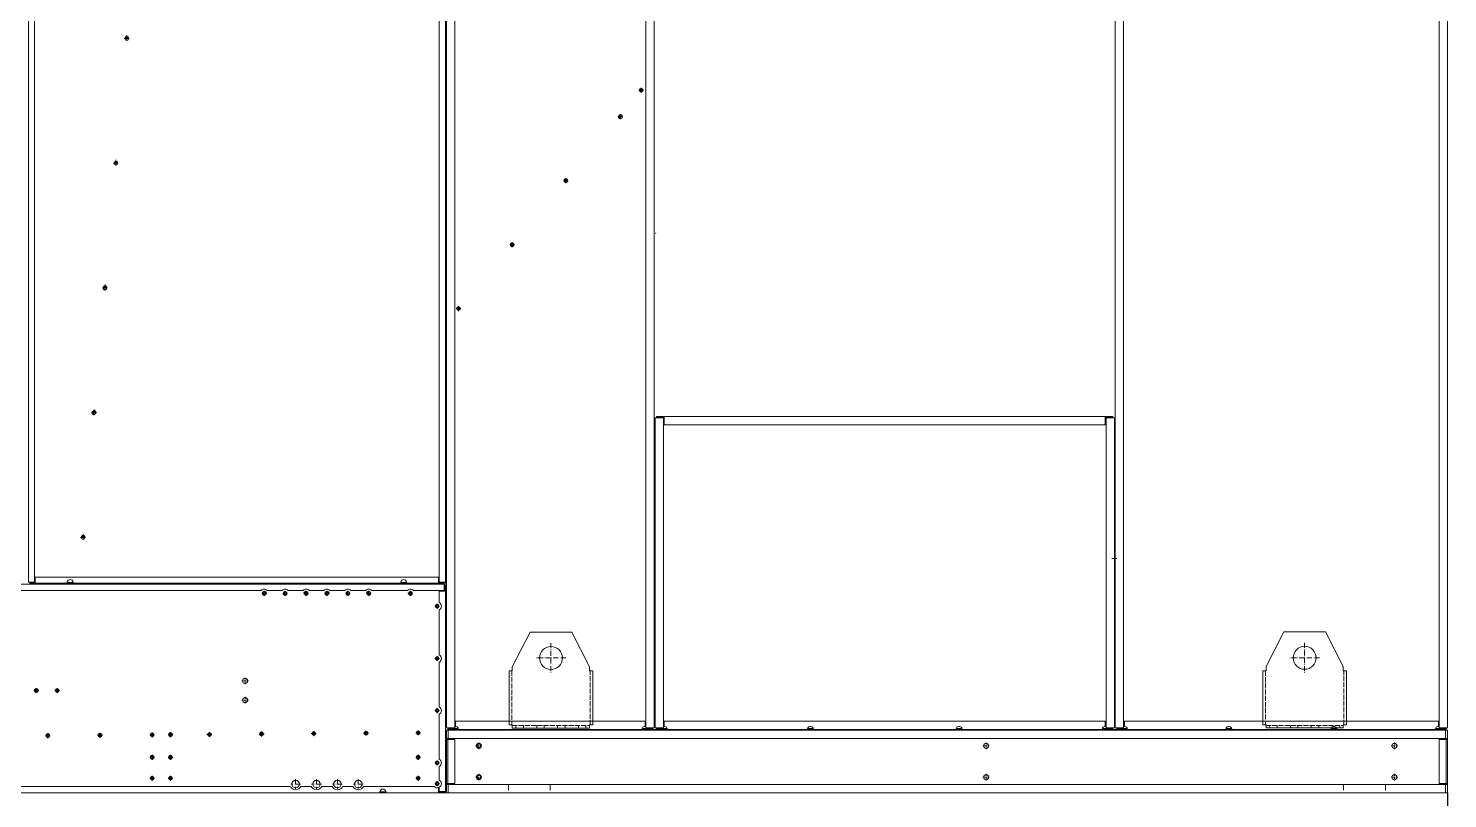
# Model space of a CAD drawing. Header units: millimetres. Extents: x -17070 to 43320, y -291348 to 36448.
# Drawn here: x 25201 to 28600, y 22119 to 23965 of the extents above; entities that cross this region are included whole.
import ezdxf

# ---------------------------------------------------------------- set-up
doc = ezdxf.new("R2010")
doc.units = ezdxf.units.MM
doc.linetypes.add('DASHDOT', pattern=[18.5, 12, -3, 0.5, -3])
doc.linetypes.add('DASHED', pattern=[15, 12, -3])

# ---------------------------------------------------------------- blocks, each defined once
blk = doc.blocks.new('457536')
at = {"color": 7, "lineweight": 5}
for p, q in [((114592.520962, 89152.297332), (114550.020962, 89069.297332)), ((114692.520962, 89152.297332), (114592.520962, 89152.297332)), ((114735.020962, 89069.297332), (114692.520962, 89152.297332)), ((114542.520962, 89059.297332), (114542.520962, 88929.797332)), ((114742.520962, 88929.797332), (114742.520962, 89059.297332)), ((114550.020962, 88922.297332), (114735.020962, 88922.297332))]:
    blk.add_line(p, q, dxfattribs=at)
at = {"color": 7, "linetype": 'DASHDOT', "lineweight": 5}
for p, q in [((114642.520962, 89126.047332), (114642.520962, 89054.547332)), ((114678.270962, 89090.297332), (114606.770962, 89090.297332))]:
    blk.add_line(p, q, dxfattribs=at)
at = {"color": 7, "lineweight": 5, "ltscale": 0.09375}
for p, q in [((114542.520962, 89059.297332), (114550.020962, 89059.297332)), ((114742.520962, 89059.297332), (114735.020962, 89059.297332)), ((114550.020962, 88929.797332), (114542.520962, 88929.797332)), ((114550.020962, 88922.297332), (114550.020962, 88929.797332)), ((114735.020962, 88929.797332), (114742.520962, 88929.797332)), ((114735.020962, 88922.297332), (114735.020962, 88929.797332))]:
    blk.add_line(p, q, dxfattribs=at)
at = {"color": 7, "linetype": 'DASHED', "lineweight": 5}
for p, q in [((114548.520962, 89059.297332), (114548.520962, 88929.797332)), ((114736.520962, 88929.797332), (114736.520962, 89059.297332)), ((114550.020962, 88928.297332), (114735.020962, 88928.297332))]:
    blk.add_line(p, q, dxfattribs=at)
at = {"color": 7, "lineweight": 5, "ltscale": 0.125}
for p, q in [((114550.020962, 89059.297332), (114550.020962, 89069.297332)), ((114735.020962, 89069.297332), (114735.020962, 89059.297332))]:
    blk.add_line(p, q, dxfattribs=at)
at = {"color": 7, "linetype": 'DASHED', "lineweight": 5, "ltscale": 0.075}
for p, q in [((114558.520962, 88928.297332), (114558.520962, 88922.297332)), ((114576.520962, 88928.297332), (114576.520962, 88922.297332)), ((114608.520962, 88928.297332), (114608.520962, 88922.297332)), ((114626.520962, 88928.297332), (114626.520962, 88922.297332)), ((114658.520962, 88928.297332), (114658.520962, 88922.297332)), ((114676.520962, 88928.297332), (114676.520962, 88922.297332)), ((114708.520962, 88928.297332), (114708.520962, 88922.297332)), ((114726.520962, 88928.297332), (114726.520962, 88922.297332))]:
    blk.add_line(p, q, dxfattribs=at)
at = {"color": 7, "lineweight": 5}
blk.add_circle((114642.520962, 89090.297332), 27.5, dxfattribs=at)
blk = doc.blocks.new('1')
at = {"color": 7, "lineweight": 20}
for p, q in [((26201.8, 22288.7), (26201.8, 25729.7)), ((26221.8, 25729.7), (26221.8, 22288.7)), ((26679.8, 22288.7), (26679.8, 25729.7)), ((26699.8, 25729.7), (26699.8, 22288.7)), ((27803.8, 22288.7), (27803.8, 25729.7)), ((28599.8, 25729.7), (28599.8, 22288.7)), ((25200.8, 25488.1), (25200.8, 22638.3)), ((25215.8, 22638.3), (25215.8, 25488.1)), ((26184.8, 25488.1), (26184.8, 22638.3)), ((26199.8, 22638.3), (26199.8, 25488.1)), ((28579.8, 24462.2), (28579.8, 22288.7)), ((27823.8, 22288.7), (27823.8, 24410.2)), ((26701.8, 22288.7), (26701.8, 23031.7)), ((26721.8, 23031.7), (26721.8, 22288.7)), ((26723.8, 23035.2), (27779.8, 23035.2)), ((27779.8, 23015.2), (26723.8, 23015.2)), ((27781.8, 22288.7), (27781.8, 23031.7)), ((27801.8, 23031.7), (27801.8, 22288.7)), ((26183.2, 22650.2), (25217.4, 22650.2)), ((26196.3, 22633.2), (23203.3, 22633.2)), ((25758.6, 22618.2), (23203.3, 22618.2)), ((25217.4, 22635.2), (25294.1, 22635.2)), ((25307.5, 22635.2), (26093.1, 22635.2)), ((25808.6, 22618.2), (25772.9, 22618.2)), ((25858.6, 22618.2), (25822.9, 22618.2)), ((25908.6, 22618.2), (25872.9, 22618.2)), ((25958.6, 22618.2), (25922.9, 22618.2)), ((26008.6, 22618.2), (25972.9, 22618.2)), ((26108.6, 22618.2), (26022.9, 22618.2)), ((26106.5, 22635.2), (26183.2, 22635.2)), ((26196.3, 22618.2), (26122.9, 22618.2)), ((26184.8, 22588.9), (26184.8, 22616.2)), ((26199.8, 22136.7), (26199.8, 22616.2)), ((26184.8, 22463.9), (26184.8, 22571.5)), ((26184.8, 22338.9), (26184.8, 22446.5)), ((26184.8, 22213.9), (26184.8, 22321.5)), ((26223.8, 22305.2), (26677.8, 22305.2)), ((26723.8, 22305.2), (27779.8, 22305.2)), ((27825.8, 22305.2), (28577.8, 22305.2)), ((28595.1, 22283.2), (26206.5, 22283.2)), ((26670.8, 22285.2), (26230.8, 22285.2)), ((27391.8, 22284.8), (26241.8, 22284.8)), ((27066.8, 22285.2), (26730.8, 22285.2)), ((27422.8, 22285.2), (27080.8, 22285.2)), ((28559.8, 22284.8), (27409.8, 22284.8)), ((27772.8, 22285.2), (27436.8, 22285.2)), ((28068.8, 22285.2), (27832.8, 22285.2)), ((28320.8, 22285.2), (28082.8, 22285.2)), ((28570.8, 22285.2), (28334.8, 22285.2)), ((26201.8, 22263.2), (28599.8, 22263.2)), ((26201.8, 22155.2), (26201.8, 22261.2)), ((26205, 22261.2), (26205, 22155.2)), ((26206.5, 22263.2), (28595.1, 22263.2)), ((26221.8, 22155.2), (26221.8, 22261.2)), ((28579.8, 22261.2), (28579.8, 22155.2)), ((28596.6, 22155.2), (28596.6, 22261.2)), ((28599.8, 22261.2), (28599.8, 22155.2)), ((28599.8, 22155.2), (28599.8, 22261.2)), ((26184.8, 22163.9), (26184.8, 22196.5)), ((25828.1, 22148.2), (23571.4, 22148.2)), ((26043, 22133.2), (25156.5, 22133.2)), ((25878.1, 22148.2), (25853.4, 22148.2)), ((25928.1, 22148.2), (25903.4, 22148.2)), ((25978.1, 22148.2), (25953.4, 22148.2)), ((26172.6, 22148.2), (26003.4, 22148.2)), ((26182.8, 22133.2), (26056.5, 22133.2)), ((26350.8, 22153.2), (26201.8, 22153.2)), ((28599.8, 22133.2), (26201.8, 22133.2)), ((28595.1, 22153.2), (26206.5, 22153.2)), ((26206.5, 22133.2), (28595.1, 22133.2)), ((28350.8, 22153.2), (26450.8, 22153.2)), ((28599.8, 22153.2), (28450.8, 22153.2))]:
    blk.add_line(p, q, dxfattribs=at)
at = {"color": 7, "linetype": 'DASHDOT', "lineweight": 20, "ltscale": 0.2925}
for p, q in [((25442.2, 23940.6), (25430.5, 23940.6)), ((26674.3, 23816.6), (26662.6, 23816.6)), ((26624.4, 23753.2), (26612.7, 23753.2)), ((25416.1, 23641.8), (25404.4, 23641.8)), ((26493.8, 23599.9), (26482.1, 23599.9)), ((26365.3, 23446.7), (26353.6, 23446.7)), ((25389.9, 23342.9), (25378.2, 23342.9)), ((26236.7, 23293.5), (26225, 23293.5)), ((25357.9, 23049.9), (25357.9, 23038.2)), ((25363.8, 23044.1), (25352.1, 23044.1)), ((25337.6, 22745.2), (25325.9, 22745.2)), ((27801.6, 22700.2), (27801.6, 22688.5)), ((25771.6, 22611.2), (25759.9, 22611.2)), ((25765.8, 22617), (25765.8, 22605.3)), ((25821.6, 22611.2), (25809.9, 22611.2)), ((25815.8, 22617), (25815.8, 22605.3)), ((25871.6, 22611.2), (25859.9, 22611.2)), ((25865.8, 22617), (25865.8, 22605.3)), ((25921.6, 22611.2), (25909.9, 22611.2)), ((25915.8, 22617), (25915.8, 22605.3)), ((25971.6, 22611.2), (25959.9, 22611.2)), ((25965.8, 22617), (25965.8, 22605.3)), ((26021.6, 22611.2), (26009.9, 22611.2)), ((26015.8, 22617), (26015.8, 22605.3)), ((26121.6, 22611.2), (26109.9, 22611.2)), ((26115.8, 22617), (26115.8, 22605.3)), ((26185.6, 22580.2), (26173.9, 22580.2)), ((26179.8, 22586), (26179.8, 22574.3)), ((26185.6, 22455.2), (26173.9, 22455.2)), ((26179.8, 22461), (26179.8, 22449.3)), ((25219.8, 22384), (25219.8, 22372.3)), ((25275.6, 22378.2), (25263.9, 22378.2)), ((25269.8, 22384), (25269.8, 22372.3)), ((26179.8, 22336), (26179.8, 22324.3)), ((26185.6, 22330.2), (26173.9, 22330.2)), ((25253.1, 22270.1), (25241.4, 22270.1)), ((25247.3, 22275.9), (25247.3, 22264.2)), ((25378.1, 22271.1), (25366.4, 22271.1)), ((25372.3, 22276.9), (25372.3, 22265.2)), ((25503.1, 22272), (25491.4, 22272)), ((25497.3, 22277.8), (25497.3, 22266.1)), ((25547.1, 22272.4), (25535.4, 22272.4)), ((25541.3, 22278.2), (25541.3, 22266.5)), ((25640.1, 22273.1), (25628.4, 22273.1)), ((25634.3, 22278.9), (25634.3, 22267.2)), ((25765.1, 22274.1), (25753.4, 22274.1)), ((25759.3, 22279.9), (25759.3, 22268.2)), ((25890.1, 22275.1), (25878.4, 22275.1)), ((25884.3, 22280.9), (25884.3, 22269.2)), ((26015.1, 22276.1), (26003.4, 22276.1)), ((26009.3, 22281.9), (26009.3, 22270.2)), ((26140.1, 22277), (26128.4, 22277)), ((26134.3, 22282.8), (26134.3, 22271.1)), ((25503.1, 22218.2), (25491.4, 22218.2)), ((25497.3, 22224), (25497.3, 22212.3)), ((25547.1, 22218.2), (25535.4, 22218.2)), ((25541.3, 22224), (25541.3, 22212.3)), ((26140.1, 22218.2), (26128.4, 22218.2)), ((26134.3, 22224), (26134.3, 22212.3)), ((26185.6, 22205.2), (26173.9, 22205.2)), ((26179.8, 22211), (26179.8, 22199.3)), ((25503.1, 22168.2), (25491.4, 22168.2)), ((25497.3, 22174), (25497.3, 22162.3)), ((25547.1, 22168.2), (25535.4, 22168.2)), ((25541.3, 22174), (25541.3, 22162.3)), ((26140.1, 22168.2), (26128.4, 22168.2)), ((26134.3, 22174), (26134.3, 22162.3)), ((26185.6, 22155.2), (26173.9, 22155.2)), ((26179.8, 22161), (26179.8, 22149.3))]:
    blk.add_line(p, q, dxfattribs=at)
at = {"color": 7, "linetype": 'DASHDOT', "lineweight": 20, "ltscale": 0.195}
for p, q in [((25440.3, 23940.6), (25432.5, 23940.6)), ((25440.6, 23944.6), (25432.8, 23944.6)), ((26672.4, 23816.6), (26664.6, 23816.6)), ((26620.4, 23753.1), (26612.6, 23753.1)), ((25414.1, 23641.8), (25406.3, 23641.8)), ((25414.5, 23645.7), (25406.7, 23645.7)), ((26491.9, 23599.9), (26484.1, 23599.9)), ((26363.3, 23446.7), (26355.5, 23446.7)), ((25388, 23342.9), (25380.2, 23342.9)), ((25388.3, 23346.9), (25380.5, 23346.9)), ((26234.8, 23293.5), (26227, 23293.5)), ((25362.2, 23048), (25354.4, 23048)), ((25357.9, 23047.9), (25357.9, 23040.1)), ((25358.3, 23051.9), (25358.3, 23044.1)), ((25361.8, 23044), (25354, 23044)), ((25335.7, 22745.2), (25327.9, 22745.2)), ((25336, 22749.2), (25328.2, 22749.2)), ((25331.8, 22749.1), (25331.8, 22741.3)), ((25250.7, 22270.1), (25242.9, 22270.1)), ((25246.8, 22274), (25246.8, 22266.2)), ((25371.8, 22274.9), (25371.8, 22267.1)), ((25500.7, 22272), (25492.9, 22272)), ((25496.8, 22275.9), (25496.8, 22268.1)), ((25544.7, 22272.4), (25536.9, 22272.4)), ((25540.8, 22276.3), (25540.8, 22268.5)), ((25637.7, 22273.1), (25629.9, 22273.1)), ((25633.8, 22277), (25633.8, 22269.2)), ((25762.7, 22274.1), (25754.9, 22274.1)), ((25758.8, 22278), (25758.8, 22270.2)), ((25887.7, 22275.1), (25879.9, 22275.1)), ((25883.8, 22279), (25883.8, 22271.2)), ((26012.7, 22276), (26004.9, 22276)), ((26008.8, 22279.9), (26008.8, 22272.1)), ((26137.7, 22277), (26129.9, 22277)), ((26133.8, 22280.9), (26133.8, 22273.1)), ((25500.7, 22218.2), (25492.9, 22218.2)), ((25496.8, 22222.1), (25496.8, 22214.3)), ((25544.7, 22218.2), (25536.9, 22218.2)), ((25540.8, 22222.1), (25540.8, 22214.3)), ((26137.7, 22218.2), (26129.9, 22218.2)), ((26133.8, 22222.1), (26133.8, 22214.3)), ((25500.7, 22168.2), (25492.9, 22168.2)), ((25496.8, 22172.1), (25496.8, 22164.3)), ((25544.7, 22168.2), (25536.9, 22168.2)), ((25540.8, 22172.1), (25540.8, 22164.3)), ((26137.7, 22168.2), (26129.9, 22168.2)), ((26133.8, 22172.1), (26133.8, 22164.3))]:
    blk.add_line(p, q, dxfattribs=at)
at = {"color": 7, "linetype": 'DASHDOT', "lineweight": 20, "ltscale": 0.292502}
for p, q in [((25436.4, 23946.5), (25436.4, 23934.8)), ((26488, 23605.7), (26488, 23594)), ((26230.9, 23299.3), (26230.9, 23287.6))]:
    blk.add_line(p, q, dxfattribs=at)
at = {"color": 7, "linetype": 'DASHDOT', "lineweight": 20, "ltscale": 0.194998}
for p, q in [((25436.4, 23944.5), (25436.4, 23936.7)), ((26616.5, 23757), (26616.5, 23749.2)), ((25410.2, 23645.7), (25410.2, 23637.9)), ((26488, 23603.8), (26488, 23596)), ((25384.1, 23346.8), (25384.1, 23339)), ((25384.4, 23350.8), (25384.4, 23343))]:
    blk.add_line(p, q, dxfattribs=at)
at = {"color": 7, "linetype": 'DASHDOT', "lineweight": 20, "ltscale": 0.195001}
for p, q in [((25436.7, 23948.5), (25436.7, 23940.7)), ((26668.5, 23820.5), (26668.5, 23812.7)), ((25410.6, 23649.6), (25410.6, 23641.8)), ((26359.4, 23450.6), (26359.4, 23442.8)), ((26230.9, 23297.4), (26230.9, 23289.6)), ((25332.1, 22753.1), (25332.1, 22745.3)), ((25375.7, 22271), (25367.9, 22271))]:
    blk.add_line(p, q, dxfattribs=at)
at = {"color": 7, "linetype": 'DASHDOT', "lineweight": 20, "ltscale": 0.292499}
for p, q in [((26668.5, 23822.4), (26668.5, 23810.7)), ((26618.6, 23759), (26618.6, 23747.3)), ((25410.2, 23647.6), (25410.2, 23635.9)), ((26359.5, 23452.5), (26359.5, 23440.8)), ((25384.1, 23348.8), (25384.1, 23337.1)), ((25331.8, 22751), (25331.8, 22739.3)), ((27807.5, 22694.3), (27795.8, 22694.3)), ((25225.6, 22378.2), (25213.9, 22378.2))]:
    blk.add_line(p, q, dxfattribs=at)
at = {"color": 7, "lineweight": 20, "ltscale": 0.050782}
blk.add_line((26702.8, 23473.2), (26703.2, 23475.2), dxfattribs=at)
at = {"color": 7, "lineweight": 20, "ltscale": 0.077786}
blk.add_line((26201.8, 23293.1), (26199.8, 23290.7), dxfattribs=at)
at = {"color": 7, "lineweight": 20, "ltscale": 0.05349}
blk.add_line((26199.8, 23235.8), (26201.8, 23235.1), dxfattribs=at)
blk.add_line((26199.8, 23235.8), (26201.8, 23235.1), dxfattribs=at)
at = {"color": 7, "lineweight": 20, "ltscale": 0.039896}
blk.add_line((26201.3, 23229.9), (26199.8, 23230.5), dxfattribs=at)
at = {"color": 7, "lineweight": 20, "ltscale": 0.012708}
for p, q in [((26201.3, 23229.9), (26201.8, 23229.9)), ((26201.3, 22657.6), (26201.8, 22657.6)), ((26201.8, 22657.6), (26201.3, 22657.6))]:
    blk.add_line(p, q, dxfattribs=at)
at = {"color": 7, "lineweight": 20, "ltscale": 0.0875}
for p, q in [((26701.8, 23031.7), (26705.3, 23031.7)), ((26723.8, 23035.2), (26723.8, 23031.7)), ((27779.8, 23035.2), (27779.8, 23031.7)), ((27801.8, 23031.7), (27798.3, 23031.7)), ((26196.3, 22633.2), (26196.3, 22629.7)), ((26199.8, 22616.2), (26196.3, 22616.2)), ((26201.8, 22288.7), (26205.3, 22288.7)), ((26699.8, 22288.7), (26696.3, 22288.7)), ((26701.8, 22288.7), (26705.3, 22288.7)), ((27801.8, 22288.7), (27798.3, 22288.7)), ((27803.8, 22288.7), (27807.3, 22288.7)), ((28599.8, 22288.7), (28596.3, 22288.7)), ((26182.8, 22133.2), (26182.8, 22136.7)), ((26199.8, 22136.7), (26196.3, 22136.7))]:
    blk.add_line(p, q, dxfattribs=at)
at = {"color": 7, "lineweight": 20, "ltscale": 0.4625}
for p, q in [((26705.3, 23035.2), (26723.8, 23035.2)), ((26723.8, 23033.2), (26705.3, 23033.2)), ((27779.8, 23035.2), (27798.3, 23035.2)), ((27798.3, 23033.2), (27779.8, 23033.2)), ((26201.3, 22657.6), (26201.3, 22639.1)), ((26201.3, 22657.6), (26201.3, 22639.1))]:
    blk.add_line(p, q, dxfattribs=at)
at = {"color": 7, "lineweight": 20, "ltscale": 0.05}
for p, q in [((26705.3, 23035.2), (26705.3, 23033.2)), ((27798.3, 23035.2), (27798.3, 23033.2)), ((25671.6, 22635.2), (25671.6, 22633.2)), ((26199.8, 22629.7), (26197.8, 22629.7)), ((26701.8, 22610.2), (26699.8, 22610.2)), ((26701.8, 22610.2), (26699.8, 22610.2)), ((27803.8, 22610.2), (27801.8, 22610.2)), ((27803.8, 22610.2), (27801.8, 22610.2)), ((26699.8, 22590.2), (26701.8, 22590.2)), ((26699.8, 22589.8), (26701.8, 22589.8)), ((27801.8, 22590.2), (27803.8, 22590.2)), ((27801.8, 22590.2), (27803.8, 22590.2)), ((27801.8, 22589.8), (27803.8, 22589.8)), ((26701.8, 22480.2), (26699.8, 22480.2)), ((26701.8, 22480.2), (26699.8, 22480.2)), ((26701.8, 22479.8), (26699.8, 22479.8)), ((27803.8, 22480.2), (27801.8, 22480.2)), ((27803.8, 22480.2), (27801.8, 22480.2)), ((27803.8, 22479.8), (27801.8, 22479.8)), ((26699.8, 22459.8), (26701.8, 22459.8)), ((27801.8, 22459.8), (27803.8, 22459.8)), ((26205.3, 22285.2), (26205.3, 22287.2)), ((26216.8, 22285.2), (26216.8, 22287.2)), ((26684.8, 22285.2), (26684.8, 22287.2)), ((26696.3, 22285.2), (26696.3, 22287.2)), ((26705.3, 22285.2), (26705.3, 22287.2)), ((26716.8, 22285.2), (26716.8, 22287.2)), ((27786.8, 22285.2), (27786.8, 22287.2)), ((27798.3, 22285.2), (27798.3, 22287.2)), ((27807.3, 22285.2), (27807.3, 22287.2)), ((27818.8, 22285.2), (27818.8, 22287.2)), ((28584.8, 22285.2), (28584.8, 22287.2)), ((28596.3, 22285.2), (28596.3, 22287.2)), ((26201.8, 22261.2), (26201.8, 22263.2)), ((26205, 22261.2), (26205, 22263.2)), ((26205, 22261.2), (26205, 22263.2)), ((28596.6, 22263.2), (28596.6, 22261.2)), ((28599.8, 22261.2), (28599.8, 22263.2)), ((26043, 22133.2), (26043, 22135.2)), ((26056.5, 22133.2), (26056.5, 22135.2)), ((26196.3, 22133.2), (26196.3, 22135.2)), ((26201.8, 22153.2), (26201.8, 22155.2)), ((26205, 22153.2), (26205, 22155.2)), ((26205, 22153.2), (26205, 22155.2)), ((28596.6, 22155.2), (28596.6, 22153.2)), ((28599.8, 22153.2), (28599.8, 22155.2))]:
    blk.add_line(p, q, dxfattribs=at)
at = {"color": 7, "lineweight": 20, "ltscale": 0.0375}
for p, q in [((26705.3, 23033.2), (26705.3, 23031.7)), ((27798.3, 23033.2), (27798.3, 23031.7)), ((25203.9, 22636.8), (25203.9, 22638.3)), ((26196.7, 22636.8), (26196.7, 22638.3)), ((26197.8, 22629.7), (26196.3, 22629.7)), ((26205.3, 22287.2), (26205.3, 22288.7)), ((26696.3, 22287.2), (26696.3, 22288.7)), ((26705.3, 22287.2), (26705.3, 22288.7)), ((27798.3, 22287.2), (27798.3, 22288.7)), ((27807.3, 22287.2), (27807.3, 22288.7)), ((28596.3, 22287.2), (28596.3, 22288.7)), ((26205, 22261.2), (26206.5, 22261.2)), ((28596.6, 22261.2), (28595.1, 22261.2)), ((26196.3, 22135.2), (26196.3, 22136.7))]:
    blk.add_line(p, q, dxfattribs=at)
at = {"color": 7, "lineweight": 20, "ltscale": 0.4125}
for p, q in [((26705.3, 23031.7), (26721.8, 23031.7)), ((26723.8, 23015.2), (26723.8, 23031.7)), ((27779.8, 23031.7), (27779.8, 23015.2)), ((27781.8, 23031.7), (27798.3, 23031.7)), ((26221.8, 22288.7), (26205.3, 22288.7)), ((26696.3, 22288.7), (26679.8, 22288.7)), ((26721.8, 22288.7), (26705.3, 22288.7)), ((27798.3, 22288.7), (27781.8, 22288.7)), ((27823.8, 22288.7), (27807.3, 22288.7)), ((28596.3, 22288.7), (28579.8, 22288.7))]:
    blk.add_line(p, q, dxfattribs=at)
at = {"color": 7, "lineweight": 20, "ltscale": 0.0775}
for p, q in [((25200.8, 22638.3), (25203.9, 22638.3)), ((25217.4, 22635.2), (25217.4, 22638.3)), ((26183.2, 22635.2), (26183.2, 22638.3)), ((26199.8, 22638.3), (26196.7, 22638.3))]:
    blk.add_line(p, q, dxfattribs=at)
at = {"color": 7, "lineweight": 20, "ltscale": 0.2975}
for p, q in [((25203.9, 22638.3), (25215.8, 22638.3)), ((25217.4, 22650.2), (25217.4, 22638.3)), ((26183.2, 22638.3), (26183.2, 22650.2)), ((26184.8, 22638.3), (26196.7, 22638.3))]:
    blk.add_line(p, q, dxfattribs=at)
at = {"color": 7, "lineweight": 20, "ltscale": 0.114792}
blk.add_line((26196.7, 22637.6), (26201.3, 22637.6), dxfattribs=at)
at = {"color": 7, "lineweight": 20, "ltscale": 0.037293}
blk.add_line((26199.8, 22639.1), (26201.3, 22639.1), dxfattribs=at)
at = {"color": 7, "lineweight": 20, "ltscale": 0.037353}
blk.add_line((26201.3, 22639.1), (26199.8, 22639.1), dxfattribs=at)
at = {"color": 7, "lineweight": 20, "ltscale": 0.3375}
for p, q in [((25217.4, 22636.8), (25203.9, 22636.8)), ((25203.9, 22635.2), (25217.4, 22635.2)), ((26196.7, 22636.8), (26183.2, 22636.8)), ((26183.2, 22635.2), (26196.7, 22635.2)), ((26197.8, 22616.2), (26197.8, 22629.7)), ((26199.8, 22629.7), (26199.8, 22616.2)), ((26182.8, 22135.2), (26196.3, 22135.2)), ((26196.3, 22133.2), (26182.8, 22133.2))]:
    blk.add_line(p, q, dxfattribs=at)
at = {"color": 7, "lineweight": 20, "ltscale": 0.04}
for p, q in [((25203.9, 22635.2), (25203.9, 22636.8)), ((25294.1, 22635.2), (25294.1, 22636.8)), ((25307.5, 22635.2), (25307.5, 22636.8)), ((26093.1, 22635.2), (26093.1, 22636.8)), ((26106.5, 22635.2), (26106.5, 22636.8)), ((26196.7, 22635.2), (26196.7, 22636.8)), ((26241.8, 22283.2), (26241.8, 22284.8)), ((27391.8, 22283.2), (27391.8, 22284.8)), ((27409.8, 22283.2), (27409.8, 22284.8)), ((28559.8, 22283.2), (28559.8, 22284.8))]:
    blk.add_line(p, q, dxfattribs=at)
at = {"color": 7, "lineweight": 20, "ltscale": 0.168029}
for p, q in [((25294.1, 22636.8), (25300.8, 22636.8)), ((25294.1, 22635.2), (25300.8, 22635.2)), ((25307.5, 22636.8), (25300.8, 22636.8)), ((25307.5, 22635.2), (25300.8, 22635.2)), ((26093.1, 22636.8), (26099.8, 22636.8)), ((26093.1, 22635.2), (26099.8, 22635.2)), ((26106.5, 22636.8), (26099.8, 22636.8)), ((26106.5, 22635.2), (26099.8, 22635.2))]:
    blk.add_line(p, q, dxfattribs=at)
at = {"color": 7, "lineweight": 20, "ltscale": 0.05019}
blk.add_line((25302.1, 22635.2), (25301.9, 22633.2), dxfattribs=at)
at = {"color": 7, "lineweight": 20, "ltscale": 0.050191}
blk.add_line((25342, 22633.2), (25342.2, 22635.2), dxfattribs=at)
at = {"color": 7, "lineweight": 20, "ltscale": 0.049942}
blk.add_line((25701.6, 22635.2), (25701.6, 22633.2), dxfattribs=at)
at = {"color": 7, "lineweight": 20, "ltscale": 0.049995}
blk.add_line((25701.6, 22635.2), (25701.6, 22633.2), dxfattribs=at)
at = {"color": 7, "lineweight": 20, "ltscale": 0.2875}
for p, q in [((26184.8, 22616.2), (26196.3, 22616.2)), ((26196.3, 22618.2), (26196.3, 22629.7)), ((26205.3, 22287.2), (26216.8, 22287.2)), ((26216.8, 22285.2), (26205.3, 22285.2)), ((26684.8, 22287.2), (26696.3, 22287.2)), ((26696.3, 22285.2), (26684.8, 22285.2)), ((26705.3, 22287.2), (26716.8, 22287.2)), ((26716.8, 22285.2), (26705.3, 22285.2)), ((27786.8, 22287.2), (27798.3, 22287.2)), ((27798.3, 22285.2), (27786.8, 22285.2)), ((27807.3, 22287.2), (27818.8, 22287.2)), ((27818.8, 22285.2), (27807.3, 22285.2)), ((28584.8, 22287.2), (28596.3, 22287.2)), ((28596.3, 22285.2), (28584.8, 22285.2)), ((26184.8, 22136.7), (26196.3, 22136.7))]:
    blk.add_line(p, q, dxfattribs=at)
at = {"color": 7, "lineweight": 20, "ltscale": 0.114793}
blk.add_line((26201.3, 22635.6), (26196.7, 22635.6), dxfattribs=at)
at = {"color": 7, "linetype": 'DASHDOT', "lineweight": 20, "ltscale": 0.390001}
for p, q in [((25727.6, 22401.2), (25712, 22401.2)), ((25727.6, 22355.2), (25712, 22355.2))]:
    blk.add_line(p, q, dxfattribs=at)
at = {"color": 7, "linetype": 'DASHDOT', "lineweight": 20, "ltscale": 0.389999}
for p, q in [((25719.8, 22409), (25719.8, 22393.4)), ((27502.1, 22245.7), (27486.5, 22245.7)), ((27502.1, 22170.7), (27486.5, 22170.7))]:
    blk.add_line(p, q, dxfattribs=at)
at = {"color": 7, "linetype": 'DASHDOT', "lineweight": 20, "ltscale": 0.39}
for p, q in [((25719.8, 22363), (25719.8, 22347.4)), ((26287.1, 22245.7), (26271.5, 22245.7)), ((26279.3, 22253.5), (26279.3, 22237.9)), ((27494.3, 22253.5), (27494.3, 22237.9)), ((28472.3, 22253.5), (28472.3, 22237.9)), ((26287.1, 22170.7), (26271.5, 22170.7)), ((26279.3, 22178.5), (26279.3, 22162.9)), ((27494.3, 22178.5), (27494.3, 22162.9)), ((28472.3, 22178.5), (28472.3, 22162.9))]:
    blk.add_line(p, q, dxfattribs=at)
at = {"color": 7, "lineweight": 20, "ltscale": 0.319497}
for p, q in [((26223.8, 22305.2), (26223.8, 22292.4)), ((26677.8, 22305.2), (26677.8, 22292.4)), ((26723.8, 22305.2), (26723.8, 22292.4)), ((27779.8, 22305.2), (27779.8, 22292.4)), ((27825.8, 22305.2), (27825.8, 22292.4)), ((28577.8, 22305.2), (28577.8, 22292.4))]:
    blk.add_line(p, q, dxfattribs=at)
at = {"color": 7, "lineweight": 20, "ltscale": 0.1175}
for p, q in [((26206.5, 22283.2), (26201.8, 22283.2)), ((26206.5, 22283.2), (26206.5, 22278.5)), ((28599.8, 22283.2), (28595.1, 22283.2)), ((28595.1, 22283.2), (28595.1, 22278.5)), ((26201.8, 22155.2), (26206.5, 22155.2)), ((26206.5, 22133.2), (26206.5, 22137.9)), ((28599.8, 22155.2), (28595.1, 22155.2)), ((28595.1, 22133.2), (28595.1, 22137.9))]:
    blk.add_line(p, q, dxfattribs=at)
at = {"color": 7, "lineweight": 20, "ltscale": 0.16}
for p, q in [((26201.8, 22276.8), (26201.8, 22283.2)), ((28599.8, 22283.2), (28599.8, 22276.8)), ((26201.8, 22133.2), (26201.8, 22139.6)), ((28599.8, 22139.6), (28599.8, 22133.2))]:
    blk.add_line(p, q, dxfattribs=at)
at = {"color": 7, "lineweight": 20, "ltscale": 0.34}
for p, q in [((26201.8, 22276.8), (26201.8, 22263.2)), ((28599.8, 22263.2), (28599.8, 22276.8)), ((26201.8, 22153.2), (26201.8, 22139.6)), ((26350.8, 22139.6), (26350.8, 22153.2)), ((26450.8, 22153.2), (26450.8, 22139.6)), ((28350.8, 22139.6), (28350.8, 22153.2)), ((28450.8, 22153.2), (28450.8, 22139.6)), ((28599.8, 22139.6), (28599.8, 22153.2))]:
    blk.add_line(p, q, dxfattribs=at)
at = {"color": 7, "lineweight": 20, "ltscale": 0.3825}
for p, q in [((26206.5, 22278.5), (26206.5, 22263.2)), ((28595.1, 22263.2), (28595.1, 22278.5)), ((26221.8, 22261.2), (26206.5, 22261.2)), ((28595.1, 22261.2), (28579.8, 22261.2)), ((26206.5, 22155.2), (26221.8, 22155.2)), ((26206.5, 22153.2), (26206.5, 22137.9)), ((28579.8, 22155.2), (28595.1, 22155.2)), ((28595.1, 22137.9), (28595.1, 22153.2))]:
    blk.add_line(p, q, dxfattribs=at)
at = {"color": 7, "lineweight": 20, "ltscale": 0.175}
for p, q in [((26216.8, 22287.2), (26223.8, 22287.2)), ((26216.8, 22285.2), (26223.8, 22285.2)), ((26230.8, 22285.2), (26223.8, 22285.2)), ((26670.8, 22285.2), (26677.8, 22285.2)), ((26677.8, 22287.2), (26684.8, 22287.2)), ((26677.8, 22285.2), (26684.8, 22285.2)), ((26716.8, 22287.2), (26723.8, 22287.2)), ((26716.8, 22285.2), (26723.8, 22285.2)), ((26730.8, 22285.2), (26723.8, 22285.2)), ((27080.8, 22285.2), (27066.8, 22285.2)), ((27422.8, 22285.2), (27429.8, 22285.2)), ((27429.8, 22285.2), (27436.8, 22285.2)), ((27772.8, 22285.2), (27779.8, 22285.2)), ((27779.8, 22287.2), (27786.8, 22287.2)), ((27779.8, 22285.2), (27786.8, 22285.2)), ((27818.8, 22287.2), (27825.8, 22287.2)), ((27818.8, 22285.2), (27825.8, 22285.2)), ((27832.8, 22285.2), (27825.8, 22285.2)), ((28068.8, 22285.2), (28075.8, 22285.2)), ((28082.8, 22285.2), (28075.8, 22285.2)), ((28320.8, 22285.2), (28334.8, 22285.2)), ((28570.8, 22285.2), (28584.8, 22285.2)), ((28577.8, 22287.2), (28584.8, 22287.2))]:
    blk.add_line(p, q, dxfattribs=at)
at = {"color": 7, "lineweight": 20, "ltscale": 0.164795}
for p, q in [((26230.4, 22287.2), (26223.8, 22287.2)), ((26671.2, 22287.2), (26677.8, 22287.2)), ((26730.4, 22287.2), (26723.8, 22287.2)), ((27073.8, 22287.2), (27067.2, 22287.2)), ((27080.4, 22287.2), (27073.8, 22287.2)), ((27423.2, 22287.2), (27429.8, 22287.2)), ((27429.8, 22287.2), (27436.4, 22287.2)), ((27773.2, 22287.2), (27779.8, 22287.2)), ((27832.4, 22287.2), (27825.8, 22287.2)), ((28069.2, 22287.2), (28075.8, 22287.2)), ((28082.4, 22287.2), (28075.8, 22287.2)), ((28321.2, 22287.2), (28327.8, 22287.2)), ((28327.8, 22287.2), (28334.4, 22287.2)), ((28571.2, 22287.2), (28577.8, 22287.2))]:
    blk.add_line(p, q, dxfattribs=at)
at = {"color": 7, "lineweight": 20, "ltscale": 0.45}
blk.add_line((27391.8, 22284.8), (27409.8, 22284.8), dxfattribs=at)
at = {"color": 7, "lineweight": 20, "ltscale": 0.010005}
for p, q in [((28464.8, 22284.8), (28464.8, 22285.2)), ((28515.3, 22284.8), (28515.3, 22285.2)), ((28529.3, 22284.8), (28529.3, 22285.2))]:
    blk.add_line(p, q, dxfattribs=at)
at = {"color": 7, "lineweight": 20, "ltscale": 0.250004}
blk.add_line((28569.8, 22284.8), (28559.8, 22284.8), dxfattribs=at)
at = {"color": 7, "lineweight": 20, "ltscale": 0.25}
blk.add_line((28579.8, 22284.8), (28569.8, 22284.8), dxfattribs=at)
at = {"color": 7, "lineweight": 20, "ltscale": 0.01}
blk.add_line((28579.8, 22284.8), (28579.8, 22285.2), dxfattribs=at)
at = {"color": 7, "lineweight": 20, "ltscale": 0.39}
for p, q in [((28599.8, 22276.8), (28599.8, 22261.2)), ((28599.8, 22155.2), (28599.8, 22139.6))]:
    blk.add_line(p, q, dxfattribs=at)
at = {"color": 7, "lineweight": 20, "ltscale": 0.000462809}
blk.add_line((28599.8, 22273.7), (28599.8, 22273.7), dxfattribs=at)
at = {"color": 7, "lineweight": 20, "ltscale": 0.08}
for p, q in [((26201.8, 22261.2), (26205, 22261.2)), ((28596.6, 22261.2), (28599.8, 22261.2)), ((26205, 22155.2), (26201.8, 22155.2)), ((28599.8, 22155.2), (28596.6, 22155.2))]:
    blk.add_line(p, q, dxfattribs=at)
at = {"color": 7, "linetype": 'DASHDOT', "lineweight": 20, "ltscale": 0.389996}
for p, q in [((28480.1, 22245.7), (28464.5, 22245.7)), ((28480.1, 22170.7), (28464.5, 22170.7))]:
    blk.add_line(p, q, dxfattribs=at)
at = {"color": 7, "linetype": 'DASHDOT', "lineweight": 20}
for p, q in [((25840.8, 22165.9), (25840.8, 22142.5)), ((25890.8, 22165.9), (25890.8, 22142.5)), ((25940.8, 22165.9), (25940.8, 22142.5)), ((25990.8, 22165.9), (25990.8, 22142.5)), ((25852.5, 22154.2), (25829.1, 22154.2)), ((25902.5, 22154.2), (25879.1, 22154.2)), ((25952.5, 22154.2), (25929.1, 22154.2)), ((26002.5, 22154.2), (25979.1, 22154.2))]:
    blk.add_line(p, q, dxfattribs=at)
at = {"lineweight": 20}
blk.add_line((28599.8, 22133.2), (23699.8, 22133.2), dxfattribs=at)
at = {"color": 7, "lineweight": 20, "ltscale": 0.169248}
for p, q in [((26043, 22135.2), (26049.8, 22135.2)), ((26043, 22133.2), (26049.8, 22133.2)), ((26056.5, 22135.2), (26049.8, 22135.2)), ((26056.5, 22133.2), (26049.8, 22133.2))]:
    blk.add_line(p, q, dxfattribs=at)
at = {"color": 7, "lineweight": 20, "ltscale": 0.224015}
blk.add_line((26182.8, 22145.7), (26182.8, 22136.7), dxfattribs=at)
at = {"color": 7, "lineweight": 20, "ltscale": 0.245994}
blk.add_line((26184.8, 22136.7), (26184.8, 22146.5), dxfattribs=at)
at = {"color": 7, "lineweight": 20, "ltscale": 0.000478323}
blk.add_line((26211.3, 22133.2), (26211.3, 22133.2), dxfattribs=at)
at = {"color": 7, "lineweight": 20, "ltscale": 0.000571071}
blk.add_line((26312.1, 22133.2), (26312.1, 22133.2), dxfattribs=at)
at = {"color": 7, "lineweight": 20, "ltscale": 0.000337276}
blk.add_line((26326.5, 22133.2), (26326.6, 22133.2), dxfattribs=at)
at = {"color": 7, "lineweight": 20, "ltscale": 0.000669931}
blk.add_line((26801.7, 22133.2), (26801.6, 22133.2), dxfattribs=at)
at = {"color": 7, "lineweight": 20, "ltscale": 0.000895851}
blk.add_line((26811.3, 22133.2), (26811.3, 22133.2), dxfattribs=at)
at = {"color": 7, "lineweight": 20, "ltscale": 0.000673251}
blk.add_line((27353.5, 22133.2), (27353.5, 22133.2), dxfattribs=at)
at = {"color": 7, "lineweight": 20, "ltscale": 0.000571084}
blk.add_line((27368, 22133.2), (27367.9, 22133.2), dxfattribs=at)
at = {"color": 7, "lineweight": 20, "ltscale": 0.000197227}
blk.add_line((27448, 22133.2), (27448, 22133.2), dxfattribs=at)
at = {"color": 7, "lineweight": 20, "ltscale": 0.000670507}
blk.add_line((27990.3, 22133.2), (27990.2, 22133.2), dxfattribs=at)
at = {"color": 7, "lineweight": 20, "ltscale": 0.000335273}
blk.add_line((27999.9, 22133.2), (27999.9, 22133.2), dxfattribs=at)
at = {"color": 7, "lineweight": 20, "ltscale": 0.000447819}
blk.add_line((28590.3, 22133.2), (28590.2, 22133.2), dxfattribs=at)
at = {"color": 7, "lineweight": 20, "ltscale": 0.00043427}
blk.add_line((28599.8, 22142.7), (28599.8, 22142.7), dxfattribs=at)
at = {"ltscale": 500}
blk.add_line((28599.8, 22133.2), (28599.8, 21984.8), dxfattribs=at)
at = {"color": 7, "lineweight": 20}
for centre, radius in [((25436.4, 23940.6), 4.5), ((26668.5, 23816.6), 4.5), ((26668.5, 23816.6), 3), ((26618.6, 23753.2), 4.5), ((25410.2, 23641.8), 4.5), ((26488, 23599.9), 4.5), ((26488, 23599.9), 3), ((26359.5, 23446.7), 4.5), ((26359.4, 23446.7), 3), ((25384.1, 23342.9), 4.5), ((26230.9, 23293.5), 4.5), ((26230.9, 23293.5), 3), ((25357.9, 23044.1), 4.5), ((25331.8, 22745.2), 4.5), ((25765.8, 22611.2), 4.5), ((25765.8, 22611.2), 3), ((25815.8, 22611.2), 4.5), ((25815.8, 22611.2), 3), ((25865.8, 22611.2), 4.5), ((25865.8, 22611.2), 3), ((25915.8, 22611.2), 4.5), ((25915.8, 22611.2), 3), ((25965.8, 22611.2), 4.5), ((25965.8, 22611.2), 3), ((26015.8, 22611.2), 4.5), ((26015.8, 22611.2), 3), ((26115.8, 22611.2), 4.5), ((26115.8, 22611.2), 3), ((26179.8, 22580.2), 4.5), ((26179.8, 22580.2), 3), ((26179.8, 22455.2), 4.5), ((26179.8, 22455.2), 3), ((25719.8, 22401.2), 6), ((25219.8, 22378.2), 4.5), ((25219.8, 22378.2), 3), ((25269.8, 22378.2), 4.5), ((25269.8, 22378.2), 3), ((25719.8, 22355.2), 6), ((26179.8, 22330.2), 4.5), ((26179.8, 22330.2), 3), ((25247.3, 22270.1), 4.5), ((25246.8, 22270.1), 3), ((25372.3, 22271.1), 4.5), ((25371.8, 22271), 3), ((25497.3, 22272), 4.5), ((25496.8, 22272), 3), ((25541.3, 22272.4), 4.5), ((25540.8, 22272.4), 3), ((25634.3, 22273.1), 4.5), ((25633.8, 22273.1), 3), ((25759.3, 22274.1), 4.5), ((25758.8, 22274.1), 3), ((25884.3, 22275.1), 4.5), ((25883.8, 22275.1), 3), ((26009.3, 22276.1), 4.5), ((26008.8, 22276), 3), ((26134.3, 22277), 4.5), ((26133.8, 22277), 3), ((26279.3, 22245.7), 6), ((26279.3, 22245.7), 4.5), ((27494.3, 22245.7), 6), ((28472.3, 22245.7), 6), ((25497.3, 22218.2), 4.5), ((25496.8, 22218.2), 3), ((25541.3, 22218.2), 4.5), ((25540.8, 22218.2), 3), ((26134.3, 22218.2), 4.5), ((26133.8, 22218.2), 3), ((26179.8, 22205.2), 4.5), ((26179.8, 22205.2), 3), ((25497.3, 22168.2), 4.5), ((25496.8, 22168.2), 3), ((25541.3, 22168.2), 4.5), ((25540.8, 22168.2), 3), ((25840.8, 22154.2), 9), ((25890.8, 22154.2), 9), ((25940.8, 22154.2), 9), ((25990.8, 22154.2), 9), ((26134.3, 22168.2), 4.5), ((26133.8, 22168.2), 3), ((26279.3, 22170.7), 6), ((26279.3, 22170.7), 4.5), ((27494.3, 22170.7), 6), ((28472.3, 22170.7), 6), ((26179.8, 22155.2), 4.5), ((26179.8, 22155.2), 3)]:
    blk.add_circle(centre, radius, dxfattribs=at)
for centre, radius, start, end in [((25436.7, 23944.6), 3, 186.3049, 343.766), ((25436.4, 23940.6), 3, 36.8103, 133.1897), ((26616.5, 23753.1), 3, 235.822, 127.0122), ((25410.6, 23645.7), 3, 186.3049, 343.766), ((25410.2, 23641.8), 3, 36.8103, 133.1897), ((25384.4, 23346.9), 3, 186.3049, 343.766), ((25384.1, 23342.9), 3, 36.8103, 133.1897), ((25358.3, 23048), 3, 186.3049, 343.766), ((25357.9, 23044), 3, 36.8103, 133.1897), ((25332.1, 22749.2), 3, 186.3049, 343.766), ((25331.8, 22745.2), 3, 36.8103, 133.1897), ((27801.6, 22694.3), 4.5, 61.1523, 87.8201), ((27801.6, 22694.3), 3, 43.6368, 86.7288), ((27801.6, 22694.3), 3, 273.2712, 316.3632), ((27801.6, 22694.3), 4.5, 272.1799, 298.8477), ((25309.9, 22636.5), 16.1, 173.4757, 179.6789), ((25300.8, 22637.1), 7, 9.8709, 170.1291), ((25291.6, 22636.5), 16.2, 0.3311, 6.523), ((26108.9, 22636.5), 16.2, 173.4769, 179.6689), ((26099.8, 22637.1), 7, 9.8709, 170.1291), ((26090.6, 22636.5), 16.2, 0.3311, 6.523), ((26201.3, 22639.1), 1.5, 270, 289.8069), ((25765.8, 22611.2), 10, 44.427, 135.573), ((25815.8, 22611.2), 10, 44.427, 135.573), ((25865.8, 22611.2), 10, 44.427, 135.573), ((25915.8, 22611.2), 10, 44.427, 135.573), ((25965.8, 22611.2), 10, 44.427, 135.573), ((26015.8, 22611.2), 10, 44.427, 135.573), ((26115.8, 22611.2), 10, 44.427, 135.573), ((26196.3, 22629.7), 3.5, 0, 90), ((26196.3, 22629.7), 1.5, 0, 90), ((26201.3, 22639.1), 3.5, 270, 278.3501), ((26179.8, 22580.2), 10, 300, 60), ((26179.8, 22455.2), 10, 300, 60), ((26179.8, 22330.2), 10, 300, 60), ((26223.8, 22285.4), 7, 27.9406, 90), ((26677.8, 22285.4), 7, 90, 152.0594), ((26723.8, 22285.4), 7, 27.9406, 90), ((27073.8, 22285.4), 7, 27.9406, 152.0594), ((27429.8, 22285.4), 7, 27.9406, 152.0594), ((27779.8, 22285.4), 7, 90, 152.0594), ((27825.8, 22285.4), 7, 27.9406, 90), ((28075.8, 22285.4), 7, 27.9406, 152.0594), ((28327.8, 22285.4), 7, 27.9406, 152.0594), ((28577.8, 22285.4), 7, 90, 152.0594), ((26179.8, 22205.2), 10, 300, 60), ((26179.8, 22155.2), 10, 300, 60), ((25479.3, 22136.7), 3.5, 269.755, 270), ((25514.3, 22136.7), 3.5, 270, 270.245), ((25523.3, 22136.7), 3.5, 269.755, 270), ((25558.3, 22136.7), 3.5, 270, 270.245), ((25840.8, 22154.2), 14, 205.3769, 334.6231), ((25890.8, 22154.2), 14, 205.3769, 334.6231), ((25940.8, 22154.2), 14, 205.3769, 334.6231), ((25990.8, 22154.2), 14, 205.3769, 334.6231), ((26049.8, 22135.2), 7, 12.3736, 167.6264), ((26116.3, 22136.7), 3.5, 269.755, 270), ((26151.3, 22136.7), 3.5, 270, 270.245), ((26161.3, 22136.7), 3.5, 269.755, 270), ((26179.8, 22155.2), 10, 224.427, 287.4576), ((26196.3, 22136.7), 1.5, 270, 0), ((26196.3, 22136.7), 3.5, 270, 0), ((26246.5, 22137.9), 4.7, 269.7272, 270), ((26248.2, 22139.6), 6.4, 269.7738, 270), ((26310.4, 22139.6), 6.4, 270, 270.2365), ((27433.6, 22137.9), 4.7, 270, 270.2728), ((27480.7, 22139.6), 6.4, 269.7738, 270), ((27542.9, 22139.6), 6.4, 270, 270.2365), ((28441.2, 22139.6), 6.4, 269.7608, 270), ((28503.4, 22139.6), 6.4, 270, 270.229), ((28555.1, 22137.9), 4.7, 270, 270.2728)]:
    blk.add_arc(centre, radius, start, end, dxfattribs=at)
for points in [[(25293.8, 22637.2), (25293.8, 22637), (25293.8, 22636.9), (25293.9, 22636.8), (25294, 22636.8), (25294.1, 22636.8)], [(25307.8, 22637.2), (25307.7, 22637), (25307.7, 22636.9), (25307.6, 22636.8), (25307.6, 22636.8), (25307.5, 22636.8)], [(26092.8, 22637.2), (26092.8, 22637), (26092.8, 22636.9), (26092.9, 22636.8), (26093, 22636.8), (26093.1, 22636.8)], [(26106.8, 22637.2), (26106.7, 22637), (26106.7, 22636.9), (26106.6, 22636.8), (26106.6, 22636.8), (26106.5, 22636.8)], [(26042.8, 22134.4), (26042.8, 22134.8), (26042.8, 22135.2), (26042.8, 22135.7), (26042.9, 22136.2), (26042.9, 22136.7)], [(26042.8, 22135.4), (26042.8, 22135.3), (26042.9, 22135.3), (26042.9, 22135.2), (26042.9, 22135.2), (26043, 22135.2)], [(26056.7, 22135.4), (26056.7, 22135.3), (26056.7, 22135.3), (26056.6, 22135.2), (26056.6, 22135.2), (26056.5, 22135.2)], [(26056.6, 22136.7), (26056.7, 22136.2), (26056.7, 22135.7), (26056.8, 22135.2), (26056.8, 22134.8), (26056.8, 22134.4)]]:
    blk.add_open_spline(points, degree=5, dxfattribs=at)
for points, knots in [([(25293.8, 22636.6), (25293.8, 22636.2), (25293.8, 22635.9), (25293.8, 22635.6), (25293.9, 22635.4), (25294, 22635.2), (25294, 22635.2), (25294, 22635.2), (25294.1, 22635.2)], [0, 0, 0, 0, 0, 0, 3.570616, 3.570616, 3.570616, 4.974883, 4.974883, 4.974883, 4.974883, 4.974883, 4.974883]), ([(25307.8, 22636.6), (25307.8, 22636.2), (25307.8, 22635.9), (25307.7, 22635.6), (25307.7, 22635.4), (25307.6, 22635.2), (25307.6, 22635.2), (25307.5, 22635.2), (25307.5, 22635.2)], [0, 0, 0, 0, 0, 0, 3.570616, 3.570616, 3.570616, 4.974883, 4.974883, 4.974883, 4.974883, 4.974883, 4.974883]), ([(26092.8, 22636.6), (26092.8, 22636.2), (26092.8, 22635.9), (26092.8, 22635.6), (26092.9, 22635.4), (26093, 22635.2), (26093, 22635.2), (26093, 22635.2), (26093.1, 22635.2)], [0, 0, 0, 0, 0, 0, 3.570616, 3.570616, 3.570616, 4.974883, 4.974883, 4.974883, 4.974883, 4.974883, 4.974883]), ([(26106.8, 22636.6), (26106.8, 22636.2), (26106.8, 22635.9), (26106.7, 22635.6), (26106.7, 22635.4), (26106.6, 22635.2), (26106.6, 22635.2), (26106.5, 22635.2), (26106.5, 22635.2)], [0, 0, 0, 0, 0, 0, 3.570616, 3.570616, 3.570616, 4.974883, 4.974883, 4.974883, 4.974883, 4.974883, 4.974883]), ([(26230, 22288.7), (26230.1, 22288.2), (26230.3, 22287.7), (26230.4, 22287.1), (26230.6, 22286.3), (26230.7, 22285.7), (26230.7, 22285.4), (26230.8, 22285.3), (26230.8, 22285.2), (26230.8, 22285.2), (26230.8, 22285.2), (26230.8, 22285.2)], [0, 0, 0, 0, 0, 0, 5.019575, 5.019575, 5.019575, 8.671425, 8.671425, 8.671425, 8.70839, 8.70839, 8.70839, 8.70839, 8.70839, 8.70839]), ([(26671.6, 22288.7), (26671.4, 22288.2), (26671.3, 22287.7), (26671.2, 22287.1), (26671, 22286.3), (26670.9, 22285.7), (26670.8, 22285.4), (26670.8, 22285.3), (26670.8, 22285.2), (26670.8, 22285.2), (26670.8, 22285.2), (26670.8, 22285.2)], [0, 0, 0, 0, 0, 0, 5.019575, 5.019575, 5.019575, 8.671425, 8.671425, 8.671425, 8.70839, 8.70839, 8.70839, 8.70839, 8.70839, 8.70839]), ([(26730, 22288.7), (26730.1, 22288.2), (26730.3, 22287.7), (26730.4, 22287.1), (26730.6, 22286.3), (26730.7, 22285.7), (26730.7, 22285.4), (26730.8, 22285.3), (26730.8, 22285.2), (26730.8, 22285.2), (26730.8, 22285.2), (26730.8, 22285.2)], [0, 0, 0, 0, 0, 0, 5.019575, 5.019575, 5.019575, 8.671425, 8.671425, 8.671425, 8.70839, 8.70839, 8.70839, 8.70839, 8.70839, 8.70839]), ([(27066.8, 22285.2), (27066.8, 22285.2), (27066.8, 22285.2), (27066.8, 22285.4), (27066.8, 22285.4), (27066.8, 22285.5), (27066.9, 22285.6), (27066.9, 22286.1), (27067.1, 22286.8), (27067.2, 22287.4), (27067.4, 22288.1), (27067.6, 22288.7), (27067.6, 22288.7), (27067.6, 22288.7), (27067.6, 22288.7)], [0, 0, 0, 0, 0, 0, 0.181509, 0.181509, 0.181509, 1.935967, 1.935967, 1.935967, 7.795509, 7.795509, 7.795509, 7.864561, 7.864561, 7.864561, 7.864561, 7.864561, 7.864561]), ([(27080.8, 22285.2), (27080.8, 22285.2), (27080.8, 22285.2), (27080.7, 22285.4), (27080.7, 22285.4), (27080.7, 22285.5), (27080.7, 22285.6), (27080.6, 22286.1), (27080.5, 22286.8), (27080.3, 22287.4), (27080.2, 22288.1), (27080, 22288.7), (27080, 22288.7), (27080, 22288.7), (27080, 22288.7)], [0, 0, 0, 0, 0, 0, 0.181509, 0.181509, 0.181509, 1.935966, 1.935966, 1.935966, 7.795506, 7.795506, 7.795506, 7.864558, 7.864558, 7.864558, 7.864558, 7.864558, 7.864558]), ([(27422.8, 22285.2), (27422.8, 22285.2), (27422.8, 22285.2), (27422.8, 22285.4), (27422.8, 22285.4), (27422.8, 22285.5), (27422.9, 22285.6), (27422.9, 22286.1), (27423.1, 22286.8), (27423.2, 22287.4), (27423.4, 22288.1), (27423.6, 22288.7), (27423.6, 22288.7), (27423.6, 22288.7), (27423.6, 22288.7)], [0, 0, 0, 0, 0, 0, 0.181509, 0.181509, 0.181509, 1.935966, 1.935966, 1.935966, 7.795506, 7.795506, 7.795506, 7.864558, 7.864558, 7.864558, 7.864558, 7.864558, 7.864558]), ([(27436.8, 22285.2), (27436.8, 22285.2), (27436.8, 22285.2), (27436.7, 22285.4), (27436.7, 22285.4), (27436.7, 22285.5), (27436.7, 22285.6), (27436.6, 22286.1), (27436.5, 22286.8), (27436.3, 22287.4), (27436.2, 22288.1), (27436, 22288.7), (27436, 22288.7), (27436, 22288.7), (27436, 22288.7)], [0, 0, 0, 0, 0, 0, 0.181509, 0.181509, 0.181509, 1.935967, 1.935967, 1.935967, 7.795509, 7.795509, 7.795509, 7.864561, 7.864561, 7.864561, 7.864561, 7.864561, 7.864561]), ([(27773.6, 22288.7), (27773.4, 22288.2), (27773.3, 22287.7), (27773.2, 22287.1), (27773, 22286.3), (27772.9, 22285.7), (27772.8, 22285.4), (27772.8, 22285.3), (27772.8, 22285.2), (27772.8, 22285.2), (27772.8, 22285.2), (27772.8, 22285.2)], [0, 0, 0, 0, 0, 0, 5.019575, 5.019575, 5.019575, 8.671425, 8.671425, 8.671425, 8.70839, 8.70839, 8.70839, 8.70839, 8.70839, 8.70839]), ([(27832, 22288.7), (27832.1, 22288.2), (27832.3, 22287.7), (27832.4, 22287.1), (27832.6, 22286.3), (27832.7, 22285.7), (27832.7, 22285.4), (27832.8, 22285.3), (27832.8, 22285.2), (27832.8, 22285.2), (27832.8, 22285.2), (27832.8, 22285.2)], [0, 0, 0, 0, 0, 0, 5.019575, 5.019575, 5.019575, 8.671425, 8.671425, 8.671425, 8.70839, 8.70839, 8.70839, 8.70839, 8.70839, 8.70839]), ([(28069.6, 22288.7), (28069.4, 22288.2), (28069.3, 22287.7), (28069.2, 22287.1), (28069, 22286.3), (28068.9, 22285.7), (28068.8, 22285.4), (28068.8, 22285.3), (28068.8, 22285.2), (28068.8, 22285.2), (28068.8, 22285.2), (28068.8, 22285.2)], [0, 0, 0, 0, 0, 0, 5.019577, 5.019577, 5.019577, 8.671428, 8.671428, 8.671428, 8.708393, 8.708393, 8.708393, 8.708393, 8.708393, 8.708393]), ([(28082, 22288.7), (28082.1, 22288.2), (28082.3, 22287.7), (28082.4, 22287.1), (28082.6, 22286.3), (28082.7, 22285.7), (28082.7, 22285.4), (28082.8, 22285.3), (28082.8, 22285.2), (28082.8, 22285.2), (28082.8, 22285.2), (28082.8, 22285.2)], [0, 0, 0, 0, 0, 0, 5.019575, 5.019575, 5.019575, 8.671425, 8.671425, 8.671425, 8.70839, 8.70839, 8.70839, 8.70839, 8.70839, 8.70839]), ([(28321.6, 22288.7), (28321.4, 22288.2), (28321.3, 22287.7), (28321.2, 22287.1), (28321, 22286.3), (28320.9, 22285.7), (28320.8, 22285.4), (28320.8, 22285.3), (28320.8, 22285.2), (28320.8, 22285.2), (28320.8, 22285.2), (28320.8, 22285.2)], [0, 0, 0, 0, 0, 0, 5.019575, 5.019575, 5.019575, 8.671425, 8.671425, 8.671425, 8.70839, 8.70839, 8.70839, 8.70839, 8.70839, 8.70839]), ([(28334, 22288.7), (28334.1, 22288.2), (28334.3, 22287.7), (28334.4, 22287.1), (28334.6, 22286.3), (28334.7, 22285.7), (28334.7, 22285.4), (28334.8, 22285.3), (28334.8, 22285.2), (28334.8, 22285.2), (28334.8, 22285.2), (28334.8, 22285.2)], [0, 0, 0, 0, 0, 0, 5.019577, 5.019577, 5.019577, 8.671428, 8.671428, 8.671428, 8.708393, 8.708393, 8.708393, 8.708393, 8.708393, 8.708393]), ([(28571.6, 22288.7), (28571.4, 22288.2), (28571.3, 22287.7), (28571.2, 22287.1), (28571, 22286.3), (28570.9, 22285.7), (28570.8, 22285.4), (28570.8, 22285.3), (28570.8, 22285.2), (28570.8, 22285.2), (28570.8, 22285.2), (28570.8, 22285.2)], [0, 0, 0, 0, 0, 0, 5.019575, 5.019575, 5.019575, 8.671425, 8.671425, 8.671425, 8.70839, 8.70839, 8.70839, 8.70839, 8.70839, 8.70839]), ([(26042.8, 22134.4), (26042.8, 22134), (26042.8, 22133.7), (26042.8, 22133.5), (26042.9, 22133.3), (26043, 22133.2), (26043, 22133.2), (26043, 22133.2), (26043, 22133.2)], [0, 0, 0, 0, 0, 0, 3.902586, 3.902586, 3.902586, 4.80152, 4.80152, 4.80152, 4.80152, 4.80152, 4.80152]), ([(26056.8, 22134.4), (26056.8, 22134), (26056.8, 22133.7), (26056.7, 22133.5), (26056.7, 22133.3), (26056.6, 22133.2), (26056.6, 22133.2), (26056.6, 22133.2), (26056.5, 22133.2)], [0, 0, 0, 0, 0, 0, 3.902586, 3.902586, 3.902586, 4.80152, 4.80152, 4.80152, 4.80152, 4.80152, 4.80152])]:
    blk.add_open_spline(points, degree=5, knots=knots, dxfattribs=at)
at = {"color": 0, "lineweight": 20}
for p in [(-88190.3, -66634), (-86385.2, -66633.6)]:
    blk.add_blockref('457536', p, dxfattribs=at)

msp = doc.modelspace()

# ---------------------------------------------------------------- block references
msp.add_blockref('1', (0, 0))

doc.saveas('drawing.dxf')
